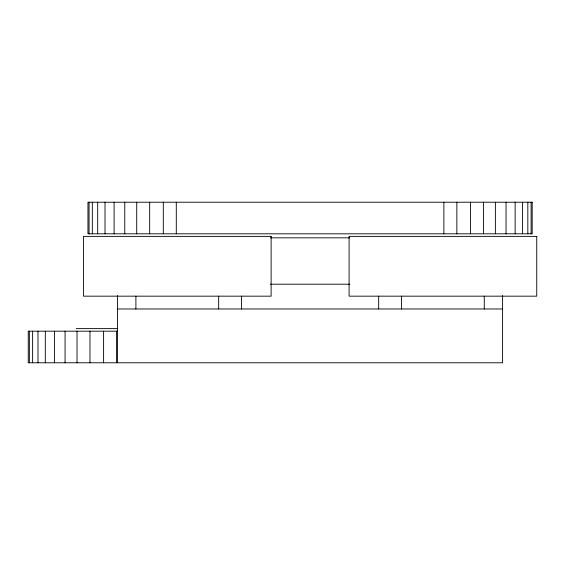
<?xml version="1.0" encoding="UTF-8"?>
<svg xmlns="http://www.w3.org/2000/svg" width="565" height="565" viewBox="0 0 565 565"><rect width="100%" height="100%" fill="white"/><g stroke="black" fill="none" stroke-linecap="round" stroke-linejoin="round"><path stroke-width="0.85" d="M270.501 237.837L349.657 237.837M270.501 284.209L349.813 284.209M117.569 308.977L502.589 308.977M76.19 328.618L117.569 328.618M117.569 331.182L28.25 331.182L28.25 362.779L502.589 362.779L502.589 295.559M531.107 202.221L531.107 233.818M527.83 202.221L527.83 233.818M522.47 202.221L522.47 233.818M515.146 202.221L515.146 233.818M506.042 202.221L506.042 233.818M495.385 202.221L495.385 233.818M484.269 296.166L484.269 308.977M483.435 202.221L483.435 233.818M470.483 202.221L470.483 233.818M456.859 202.221L456.859 233.818M443.871 202.221L443.871 233.818M401.496 296.166L401.496 308.977M378.67 296.166L378.67 308.977M241.488 296.166L241.488 308.977M218.662 296.166L218.662 308.977M176.287 202.221L176.287 233.818M163.306 202.221L163.306 233.818M149.676 202.221L149.676 233.818M136.723 202.221L136.723 233.818M135.897 296.166L135.897 308.977M124.773 202.221L124.773 233.818M117.569 295.559L117.569 362.779M116.581 331.182L116.581 362.779M114.116 202.221L114.116 233.818M105.012 202.221L105.012 233.818M103.6 331.182L103.6 362.779M97.689 202.221L97.689 233.818M92.328 202.221L92.328 233.818M89.969 331.182L89.969 362.779M89.058 202.221L89.058 233.818M77.017 331.182L77.017 362.779M65.067 331.182L65.067 362.779M54.41 331.182L54.41 362.779M45.306 331.182L45.306 362.779M37.982 331.182L37.982 362.779M32.622 331.182L32.622 362.779M29.352 331.182L29.352 362.779M532.202 202.221L87.956 202.221L87.956 233.818L532.202 233.818L532.202 202.221M271.115 236.382L83.458 236.382L83.458 296.166L271.115 296.166L271.115 236.382M536.75 236.382L349.085 236.382L349.085 296.166L536.75 296.166L536.75 236.382"/></g></svg>
